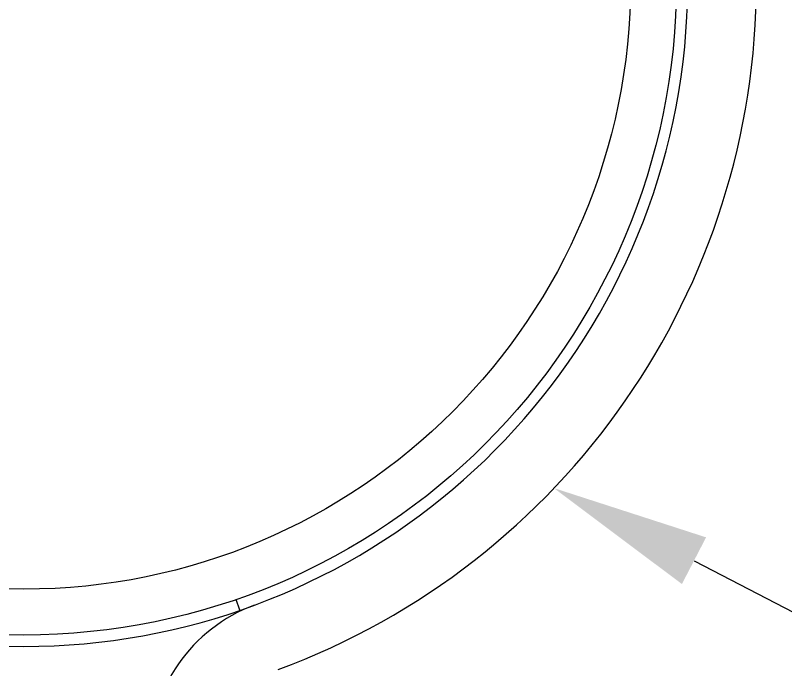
# Model space of a CAD drawing. Extents: x 4995099 to 5303443, y 4627657 to 4889583.
# Drawn here: x 5050901 to 5051878, y 4746247 to 4747076 of the extents above; entities that cross this region are included whole.
import ezdxf

# ---------------------------------------------------------------- set-up
doc = ezdxf.new("R2010")
doc.units = 0
doc.header["$LTSCALE"] = 1000
doc.header["$MEASUREMENT"] = 0
doc.layers.get('0').update_dxf_attribs({"color": 4, "linetype": 'CONTINUOUS'})

msp = doc.modelspace()

# ---------------------------------------------------------------- linework, layer by layer
at = {"linetype": 'Continuous'}
msp.add_line((5051186.05, 4746322.41), (5051181.33, 4746336.14), dxfattribs=at)
msp.add_lwpolyline([(5051761.85, 4746385.25), (5052509.19, 4745998.11)])
for radius in [827.64, 769.56]:
    msp.add_circle((5050911.87, 4747118.69), radius, dxfattribs=at)
for centre, radius, start, end in [((5050911.87, 4747118.69), 929.28, 290.31751, 69.68249), ((5050911.87, 4747118.69), 842.16, 109, 71), ((5051274.87, 4746138.3), 203.28, 110.31751, 180)]:
    msp.add_arc(centre, radius, start, end, dxfattribs=at)
msp.add_solid([(5051746.52, 4746355.65), (5051584.26, 4746477.24), (5051777.18, 4746414.85)])

doc.saveas('drawing.dxf')
